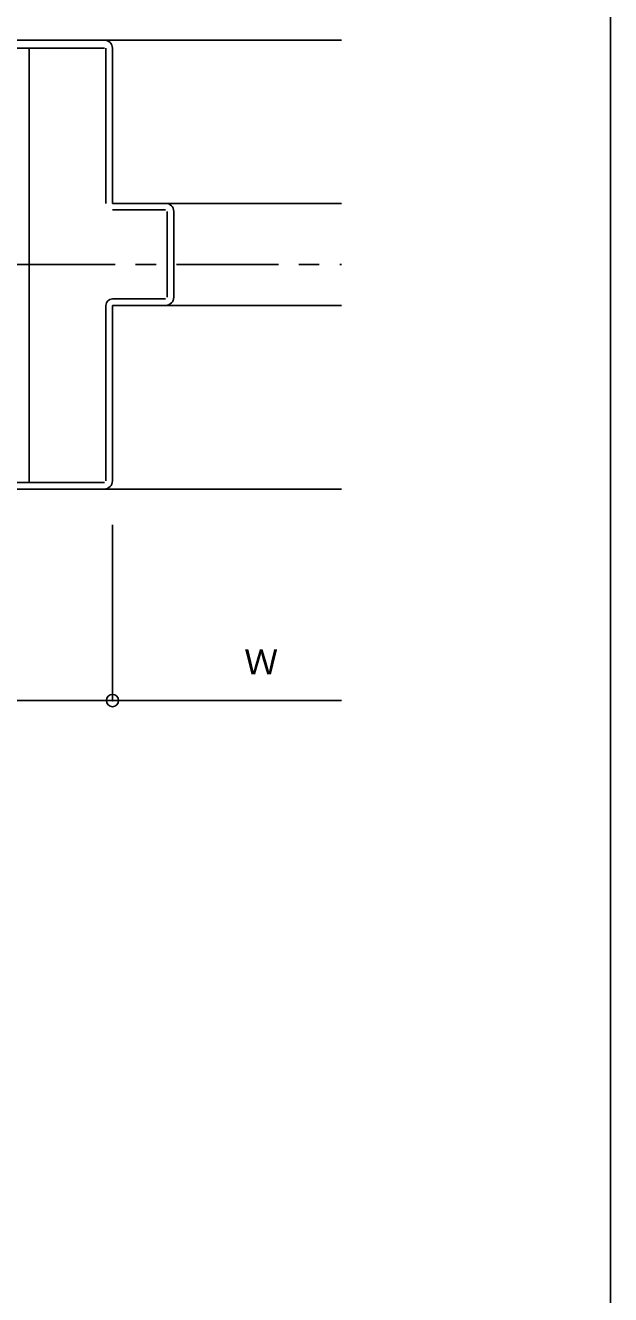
# Model space of a CAD drawing. Units: millimetres on the paper, enlarged 30 times, with parts at other scales. Extents: x -4126 to 4124, y -2920 to 2852.
# Drawn here: x 3264 to 4124, y -756 to 1110 of the extents above; entities that cross this region are included whole.
import ezdxf
from ezdxf.enums import TextEntityAlignment as Align

# ---------------------------------------------------------------- set-up
doc = ezdxf.new("R2010")
doc.units = ezdxf.units.MM
doc.header["$LTSCALE"] = 30
doc.header["$PDMODE"] = 32
doc.header["$PDSIZE"] = 18
doc.linetypes.add('CHAIN1', pattern=[8, 5, -1, 1, -1])
for name, color, linetype in [('2-4_細線', 4, 'Continuous'), ('2-5_寸法', 4, 'Continuous'), ('2-6_文字', 3, 'Continuous'), ('F-3_太線２', 7, 'Continuous')]:
    doc.layers.add(name, color=color, linetype=linetype)
doc.styles.add('ＭＳ ゴシック', font='')
doc.styles.get('ＭＳ ゴシック').set_extended_font_data('MS Gothic')

msp = doc.modelspace()

# ---------------------------------------------------------------- linework, layer by layer
at = {"layer": '2-4_細線'}
for p, q in [((3382.23, 1076.17), (3382.23, 848.17)), ((3469.83, 838.57), (3391.83, 838.57)), ((3472.23, 836.17), (3472.23, 710.17)), ((3382.23, 698.17), (3382.23, 440.17)), ((3391.83, 707.77), (3469.83, 707.77)), ((3379.83, 437.77), (3251.43, 437.77))]:
    msp.add_line(p, q, dxfattribs=at)
msp.add_arc((3391.83, 698.17), 9.6, 90, 180, dxfattribs=at)
at = {"layer": '2-5_寸法'}
for p, q in [((3269.43, 437.77), (3269.43, 1076.17)), ((3391.83, 117.08), (3391.83, 375.62)), ((3391.83, 117.08), (3091.83, 117.08))]:
    msp.add_line(p, q, dxfattribs=at)
at = {"layer": '2-5_寸法', "color": 7}
msp.add_point((3391.83, 117.08), dxfattribs=at)
at = {"layer": '2-6_文字', "color": 4}
for p, q in [((3251.43, 1088.17), (3379.83, 1088.17)), ((3379.83, 1088.17), (3728.42, 1088.17)), ((3251.43, 1076.17), (3379.83, 1076.17)), ((3391.83, 1076.17), (3391.83, 848.17)), ((3469.83, 848.17), (3391.83, 848.17)), ((3469.83, 848.17), (3728.42, 848.17)), ((3481.83, 836.17), (3481.83, 710.17)), ((3469.83, 698.17), (3391.83, 698.17)), ((3391.83, 440.17), (3391.83, 698.17)), ((3469.83, 698.17), (3728.42, 698.17)), ((3251.43, 428.17), (3379.83, 428.17)), ((3379.83, 428.17), (3728.42, 428.17)), ((3391.83, 117.08), (3391.83, 375.62)), ((3391.83, 117.08), (3728.42, 117.08))]:
    msp.add_line(p, q, dxfattribs=at)
at = {"layer": '2-6_文字', "color": 4, "linetype": 'CHAIN1'}
msp.add_line((1085.78, 758.17), (3728.42, 758.17), dxfattribs=at)
at = {"layer": '2-6_文字', "color": 4}
for centre, start, end in [((3379.83, 1076.17), 0, 90), ((3469.83, 836.17), 0, 90), ((3469.83, 710.17), 270, 0), ((3379.83, 440.17), 270, 0)]:
    msp.add_arc(centre, 12, start, end, dxfattribs=at)
at = {"layer": '2-6_文字'}
msp.add_point((3391.83, 117.08), dxfattribs=at)
at = {"layer": 'F-3_太線２', "color": 3}
msp.add_line((4124, 2851.5), (4124, -2848.5), dxfattribs=at)

# ---------------------------------------------------------------- texts
at = {"layer": '2-6_文字', "color": 4, "style": 'ＭＳ ゴシック'}
msp.add_text('Ｗ', height=36.66, dxfattribs=at).set_placement((3585.34, 144.58), align=Align.BOTTOM_LEFT)

doc.saveas('drawing.dxf')
